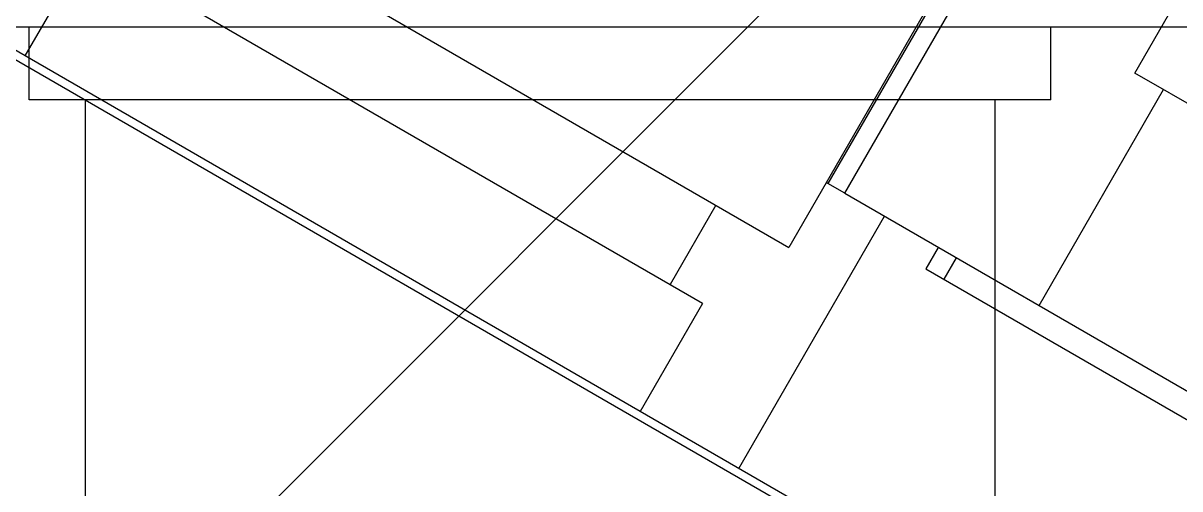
# Model space of a CAD drawing. Header units: metres. Extents: x 0 to 63075, y 0 to 44550.
# Drawn here: x 52174.53 to 52216.37, y 37401.51 to 37418.34 of the extents above; entities that cross this region are included whole.
import ezdxf

# ---------------------------------------------------------------- set-up
doc = ezdxf.new("R2010")
doc.units = ezdxf.units.M
doc.header["$LTSCALE"] = 75
for name, color, linetype in [('AI-Hatch mob', 7, 'Continuous'), ('GSB', 7, 'Continuous'), ('ML6', 1, 'Continuous'), ('SL1', 8, 'Continuous')]:
    doc.layers.add(name, color=color, linetype=linetype)

# ---------------------------------------------------------------- blocks, each defined once
blk = doc.blocks.new('A$C6bae614f')
at = {"layer": 'SL1'}
for p, q in [((361870.65, 23981.78), (361944.15, 24109.09)), ((362870.78, 23254.08), (361398.57, 24104.13)), ((362868.05, 23253.35), (361399.3, 24101.4)), ((361619.62, 24036.66), (361787.33, 23939.82)), ((361618.34, 24011.88), (361603.34, 23985.9)), ((361766.51, 23926.32), (361618.34, 24011.88)), ((361826.33, 24007.37), (361787.33, 23939.82)), ((361826.74, 24007.13), (361796.74, 23955.17)), ((361800.81, 23952.83), (361830.81, 24004.79)), ((361898.87, 23992.78), (361555.97, 23992.79)), ((361604.38, 23975.31), (361604.38, 23992.79)), ((361850.45, 23975.3), (361850.45, 23992.78)), ((361929.53, 23947.78), (361870.65, 23981.78)), ((361847.57, 23925.82), (361877.57, 23977.78)), ((361850.45, 23975.3), (361604.38, 23975.31)), ((361617.88, 23975.31), (361617.86, 23433.36)), ((361836.95, 23975.31), (361836.94, 23433.35)), ((361796.74, 23955.17), (361796.33, 23955.41)), ((361800.81, 23952.83), (361796.74, 23955.17)), ((361800.81, 23952.83), (361899.53, 23895.82)), ((361769.75, 23949.97), (361758.7, 23930.84)), ((361775.28, 23886.62), (361810.33, 23947.33)), ((361823.32, 23939.82), (361820.32, 23934.63)), ((361827.65, 23937.32), (361824.65, 23932.13)), ((361820.32, 23934.63), (361902.59, 23887.13)), ((361766.51, 23926.32), (361751.51, 23900.34))]:
    blk.add_line(p, q, dxfattribs=at)
blk = doc.blocks.new('zw$15D4')
at = {"layer": 'ML6', "xscale": 0.2502808837766805, "yscale": 0.2502808837766805, "zscale": 0.2502808837766805}
blk.add_blockref('A$C6bae614f', (-85544.744, -3177.336), dxfattribs=at)

msp = doc.modelspace()

# ---------------------------------------------------------------- hatches: boundary and pattern name
at = {"layer": 'AI-Hatch mob'}
h = msp.add_hatch(dxfattribs=at)
h.set_pattern_fill('ANSI31', color=256, scale=25)
h.set_pattern_definition([(45, (-12666.46, -59.206), (-56.1266, 56.1266), [])])
h.paths.add_polyline_path([(52766.705, 38156.136), (51956.788, 38156.136), (51956.788, 36564.594), (52766.705, 36564.594)])

# ---------------------------------------------------------------- block references
at = {"layer": 'GSB', "xscale": 0.6000000000000068, "yscale": 0.6000000000000068, "zscale": 0.6000000000000068}
msp.add_blockref('zw$15D4', (49200, 35721.635), dxfattribs=at)

doc.saveas('drawing.dxf')
